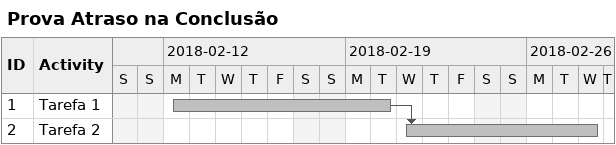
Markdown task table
Prova Atraso na Conclusão

| ID | Task | Start | Finish | Predecessors |
|---|---|---|---|---|
| 1 | Tarefa 1 | 2018-02-12 | 2018-02-20 |  |
| 2 | Tarefa 2 | 2018-02-21 | 2018-02-28 | 1 |
